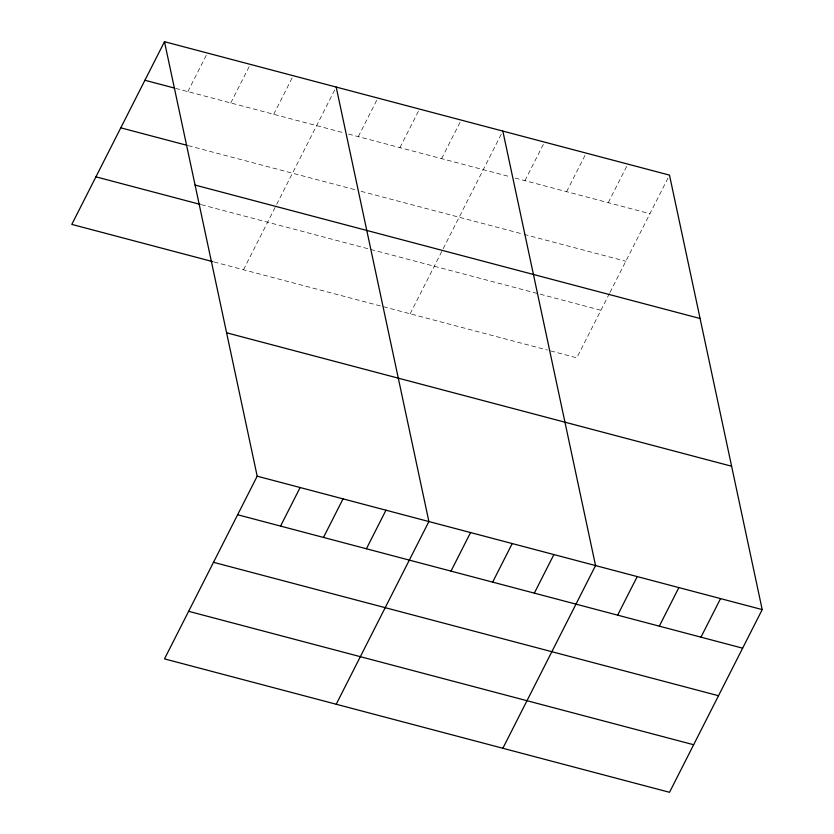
<?xml version="1.0" encoding="UTF-8"?>
<svg xmlns="http://www.w3.org/2000/svg" width="834" height="834" viewBox="0 0 834 834"><rect width="100%" height="100%" fill="white"/><g stroke="black" fill="none" stroke-linecap="round" stroke-linejoin="round"><path stroke-width="0.63" stroke-dasharray="4.17 3.13" d="M187.848 91.604L207.416 53.042M230.768 102.947L250.336 64.385M273.698 114.289L293.266 75.727M243.497 269.757L276.106 205.487M276.669 204.382L335.612 88.195M358.286 136.64L377.854 98.068M399.945 147.649L419.512 109.077M441.613 158.648L461.171 120.086M410.151 313.793L502.839 131.094M524.93 180.665L544.498 142.103M566.599 191.674L586.166 153.112M608.257 202.683L627.825 164.121M609.404 293.547L576.805 357.817L548.616 350.374M609.977 292.442L669.494 175.119M175.578 88.362L343.577 132.752M348.476 134.045L510.231 176.787M515.131 178.08L649.926 213.692M188.244 145.648L356.212 190.027M361.112 191.32L522.866 234.062M524.086 234.385L625.792 261.25M201.401 204.705L600.928 310.258M214.067 261.98L547.396 350.051"/><path stroke-width="1.25" d="M164.486 41.7L257.195 476.183L164.507 658.881L669.514 792.3L762.203 609.602L669.494 175.119L164.486 41.7L71.797 224.398L212.837 261.657M280.558 526.087L300.125 487.525M323.488 537.43L343.045 498.857M366.407 548.772L385.975 510.199M336.217 704.24L428.895 521.542L336.185 87.059M450.996 571.113L470.564 532.551M492.654 582.122L512.222 543.559M534.323 593.13L553.891 554.568M502.86 748.275L595.549 565.577L502.839 131.094M617.65 615.148L637.218 576.575M659.308 626.157L678.876 587.584M700.977 637.166L720.534 598.593M144.918 80.262L174.358 88.039M120.794 127.831L187.014 145.325M195.083 185.075L700.08 318.505M95.931 176.839L200.17 204.372M226.608 332.797L731.606 466.227M257.195 476.183L762.203 609.602M237.627 514.745L742.635 648.174M213.504 562.314L718.501 695.733M188.64 611.312L693.648 744.741"/></g></svg>
